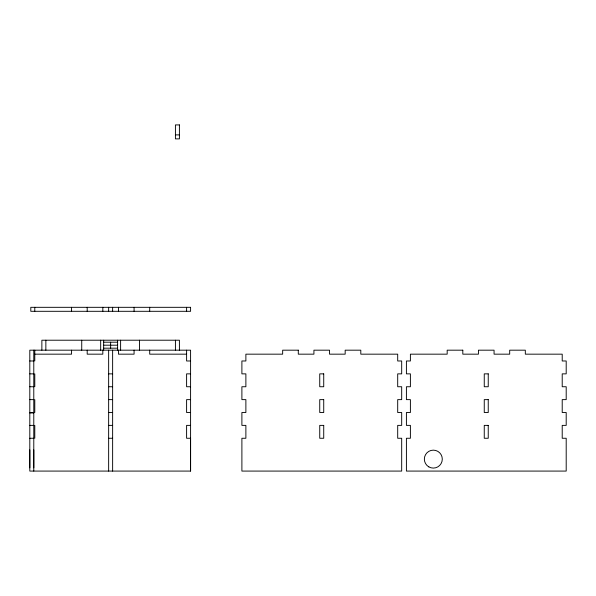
<?xml version="1.0" encoding="UTF-8"?>
<svg xmlns="http://www.w3.org/2000/svg" width="596" height="596" viewBox="0 0 596 596"><rect width="100%" height="100%" fill="white"/><g stroke="black" fill="none" stroke-linecap="round" stroke-linejoin="round"><path stroke-width="0.89" d="M190.586 471.078L190.586 350.18L29.8 350.18L29.8 471.078L190.586 471.078L190.586 438.261L186.6 438.261L186.6 425.38L190.586 425.38M33.786 471.078L33.786 350.18M175.425 134.89L179.411 134.89M103.659 342.201L117.613 342.201M103.659 345.196L117.613 345.196M103.659 348.183L117.613 348.183M34.784 354.166L71.565 354.166L71.565 350.18M186.6 354.166L149.708 354.166L149.708 350.18M29.8 360.982L33.786 360.982M190.586 360.982L186.6 360.982L186.6 350.18M29.8 373.863L33.786 373.863M108.643 373.863L112.629 373.863M190.586 373.863L186.6 373.863L186.6 386.744L190.586 386.744M29.8 386.744L33.786 386.744M108.643 386.744L112.629 386.744M29.8 399.625L33.786 399.625M108.643 399.625L112.629 399.625M190.586 399.625L186.6 399.625L186.6 412.507L190.586 412.507M29.8 412.507L33.786 412.507M108.643 412.507L112.629 412.507M29.8 412.968L33.786 412.968M29.8 425.38L33.786 425.38M108.643 425.38L112.629 425.38M29.8 438.261L33.786 438.261M108.643 438.261L112.629 438.261M186.6 307.32L186.6 311.306M179.411 350.18L179.411 340.212L41.869 340.212L41.869 350.18M175.425 340.212L175.425 350.18M149.708 307.32L149.708 311.306M139.538 340.212L139.538 350.18M134.078 307.32L134.078 311.306M134.078 350.18L134.078 354.166L118.455 354.166L118.455 350.18M120.608 340.212L120.608 350.18M118.455 307.32L118.455 311.306M117.613 340.212L117.613 350.18M112.629 307.32L112.629 311.306M112.629 350.18L112.629 471.078M110.64 342.201L110.64 348.183M108.643 307.32L108.643 311.306M108.643 350.18L108.643 471.078M103.659 340.212L103.659 350.18M102.825 307.32L102.825 311.306M102.825 350.18L102.825 354.166L87.195 354.166L87.195 350.18M100.672 340.212L100.672 350.18M87.195 307.32L87.195 311.306M81.734 340.212L81.734 350.18M71.565 307.32L71.565 311.306M45.855 340.212L45.855 350.18M34.784 307.32L34.784 311.306M34.784 350.18L34.784 360.982M34.784 373.863L34.784 386.744M34.784 399.625L34.784 412.507M34.784 425.38L34.784 438.261M33.786 449.891L33.786 467.83M29.8 449.891L29.8 467.83M179.411 124.922L175.425 124.922L175.425 138.875L179.411 138.875L179.411 124.922M190.586 307.32L30.798 307.32L30.798 311.306L190.586 311.306L190.586 307.32M298.291 350.18L282.66 350.18L282.66 354.166L245.88 354.166L245.88 360.982L241.894 360.982L241.894 373.863L245.88 373.863L245.88 386.744L241.894 386.744L241.894 399.625L245.88 399.625L245.88 412.507L241.894 412.507L241.894 425.38L245.88 425.38L245.88 438.261L241.894 438.261L241.894 471.078L401.682 471.078L401.682 438.261L397.696 438.261L397.696 425.38L401.682 425.38L401.682 412.507L397.696 412.507L397.696 399.625L401.682 399.625L401.682 386.744L397.696 386.744L397.696 373.863L401.682 373.863L401.682 360.982L397.696 360.982L397.696 354.166L360.803 354.166L360.803 350.18L345.173 350.18L345.173 354.166L329.543 354.166L329.543 350.18L313.921 350.18L313.921 354.166L298.291 354.166L298.291 350.18M462.809 350.18L447.179 350.18L447.179 354.166L410.398 354.166L410.398 360.982L406.412 360.982L406.412 373.863L410.398 373.863L410.398 386.744L406.412 386.744L406.412 399.625L410.398 399.625L410.398 412.507L406.412 412.507L406.412 425.38L410.398 425.38L410.398 438.261L406.412 438.261L406.412 471.078L566.2 471.078L566.2 438.261L562.214 438.261L562.214 425.38L566.2 425.38L566.2 412.507L562.214 412.507L562.214 399.625L566.2 399.625L566.2 386.744L562.214 386.744L562.214 373.863L566.2 373.863L566.2 360.982L562.214 360.982L562.214 354.166L525.322 354.166L525.322 350.18L509.692 350.18L509.692 354.166L494.062 354.166L494.062 350.18L478.439 350.18L478.439 354.166L462.809 354.166L462.809 350.18M323.725 373.863L319.739 373.863L319.739 386.744L323.725 386.744L323.725 373.863M488.243 373.863L484.257 373.863L484.257 386.744L488.243 386.744L488.243 373.863M323.725 399.625L319.739 399.625L319.739 412.507L323.725 412.507L323.725 399.625M488.243 399.625L484.257 399.625L484.257 412.507L488.243 412.507L488.243 399.625M323.725 425.38L319.739 425.38L319.739 438.261L323.725 438.261L323.725 425.38M488.243 425.38L484.257 425.38L484.257 438.261L488.243 438.261L488.243 425.38M428.837 466.884A8.97 8.97 0 0 0 442.292 459.114A8.97 8.97 0 0 0 428.837 451.351A8.97 8.97 0 0 0 428.837 466.884"/></g></svg>
